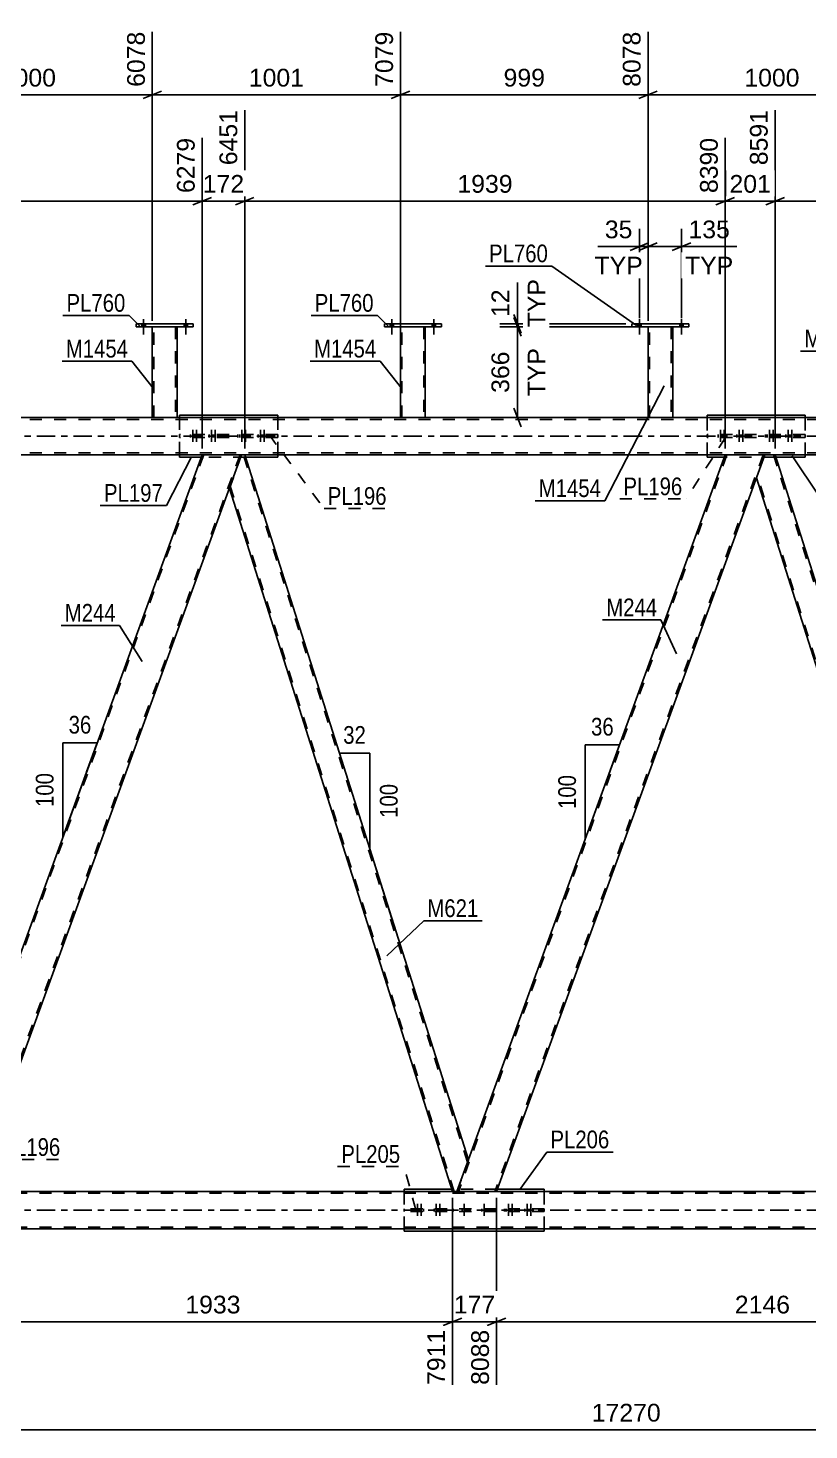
# Model space of a CAD drawing. Header units: millimetres. Extents: x -112 to 729, y -410 to 184.
# Drawn here: x 220.1 to 346.2, y -160.5 to 65.9 of the extents above; entities that cross this region are included whole.
import ezdxf

# ---------------------------------------------------------------- set-up
doc = ezdxf.new("R2010")
doc.units = ezdxf.units.MM
doc.linetypes.add('DXK_LINE_DOT2', pattern=[3.9198, 1.9599, -1.9599])
doc.linetypes.add('DXK_LINE_DOT3', pattern=[5.9187, 2.979, -0.9799, 0.9799, -0.9799])
doc.styles.add('Arial', font='ARIAL.TTF', dxfattribs={"height": 0.2})
doc.styles.add('Arial Narrow', font='ARIALN.TTF', dxfattribs={"height": 0.2})

# ---------------------------------------------------------------- blocks, each defined once
blk = doc.blocks.new('Bolt-318931512-3045 - 2534')
at = {"color": 1, "linetype": 'DXK_LINE_DOT2'}
for p, q in [((331.51, 0.24), (331.51, -0.24)), ((331.87, 1.04), (331.87, -1.96)), ((332.11, 0.24), (332.11, -0.24)), ((332.23, 0.24), (332.23, -0.24)), ((332.47, 1.04), (332.47, -1.96)), ((332.83, 0.24), (332.83, -0.24)), ((334.53, 0.24), (334.53, -0.24)), ((334.89, 1.04), (334.89, -1.96)), ((335.13, 0.24), (335.13, -0.24)), ((335.25, 0.24), (335.25, -0.24)), ((335.49, 1.04), (335.49, -1.96)), ((335.85, 0.24), (335.85, -0.24))]:
    blk.add_line(p, q, dxfattribs=at)
blk = doc.blocks.new('Part-318931512-3063 - 2534')
at = {"color": 2, "linetype": 'Continuous'}
for p, q in [((280.24, 17.63), (280.24, 3)), ((284.24, 3), (284.24, 17.63))]:
    blk.add_line(p, q, dxfattribs=at)
at = {"color": 7, "linetype": 'DXK_LINE_DOT2'}
for p, q in [((284.24, 17.63), (280.24, 17.63)), ((280.48, 2.99), (280.48, 17.63)), ((284, 17.63), (284, 2.99)), ((280.24, 3), (280.24, 2.99)), ((284.24, 2.99), (280.24, 2.99)), ((284.24, 3), (284.24, 2.99)), ((284.24, 2.99), (284.24, 3))]:
    blk.add_line(p, q, dxfattribs=at)
blk = doc.blocks.new('Part-318931512-2668 - 2534')
at = {"color": 2, "linetype": 'Continuous'}
for p, q in [((320.19, 17.64), (320.19, 3)), ((324.19, 3), (324.19, 17.64))]:
    blk.add_line(p, q, dxfattribs=at)
at = {"color": 7, "linetype": 'DXK_LINE_DOT2'}
for p, q in [((324.19, 17.64), (320.19, 17.64)), ((320.43, 2.99), (320.43, 17.64)), ((323.95, 17.64), (323.95, 2.99)), ((320.19, 3), (320.19, 2.99)), ((324.19, 2.99), (320.19, 2.99)), ((324.19, 3), (324.19, 2.99)), ((324.19, 2.99), (324.19, 3))]:
    blk.add_line(p, q, dxfattribs=at)
blk = doc.blocks.new('Part-318931512-2609 - 2534')
at = {"color": 7, "linetype": 'DXK_LINE_DOT2'}
for p, q in [((254.61, -3), (252.63, -8.45)), ((254.61, -3), (255.1, -3)), ((291.07, -117.24), (254.85, -3)), ((288.89, -122), (252.76, -8.08)), ((289.34, -122), (291.21, -116.87)), ((288.64, -122), (289.34, -122))]:
    blk.add_line(p, q, dxfattribs=at)
at = {"color": 2, "linetype": 'Continuous'}
for p, q in [((291.21, -116.87), (255.1, -3)), ((288.64, -122), (252.63, -8.45))]:
    blk.add_line(p, q, dxfattribs=at)
blk = doc.blocks.new('Part-318931512-2626 - 2534')
at = {"color": 2, "linetype": 'Continuous'}
for p, q in [((332.65, -3), (289.34, -122)), ((339.04, -3), (295.72, -122)), ((332.65, -3), (339.04, -3)), ((295.69, -122), (289.34, -122)), ((295.72, -122), (295.69, -122))]:
    blk.add_line(p, q, dxfattribs=at)
at = {"color": 7, "linetype": 'DXK_LINE_DOT2'}
for p, q in [((332.91, -3), (289.6, -122)), ((338.78, -3), (295.47, -122))]:
    blk.add_line(p, q, dxfattribs=at)
blk = doc.blocks.new('Bolt-318931512-2638 - 2534')
at = {"linetype": 'Continuous'}
for points in [[(278.56, 17.63), (279.12, 17.63), (279.12, 18.11), (278.56, 18.11)], [(278.56, 17.63), (279.12, 17.63), (279.12, 18.11), (278.56, 18.11)], [(285.36, 17.63), (285.92, 17.63), (285.92, 18.11), (285.36, 18.11)], [(285.36, 17.63), (285.92, 17.63), (285.92, 18.11), (285.36, 18.11)]]:
    blk.add_hatch(color=1, dxfattribs=at).paths.add_polyline_path(points)
at = {"color": 1, "linetype": 'Continuous'}
for p, q in [((278.56, 18.11), (278.56, 17.63)), ((278.56, 18.11), (278.56, 17.63)), ((278.84, 18.91), (278.84, 16.39)), ((278.84, 18.91), (278.84, 16.39)), ((279.12, 18.11), (279.12, 17.63)), ((279.12, 18.11), (279.12, 17.63)), ((285.36, 18.11), (285.36, 17.63)), ((285.36, 18.11), (285.36, 17.63)), ((285.64, 18.91), (285.64, 16.39)), ((285.64, 18.91), (285.64, 16.39)), ((285.92, 18.11), (285.92, 17.63)), ((285.92, 18.11), (285.92, 17.63))]:
    blk.add_line(p, q, dxfattribs=at)
blk = doc.blocks.new('Bolt-318931512-2826 - 2534')
at = {"color": 1, "linetype": 'DXK_LINE_DOT2'}
for p, q in [((246.38, 0.24), (246.38, -0.24)), ((246.74, 1.04), (246.74, -1.96)), ((246.98, 0.24), (246.98, -0.24)), ((247.1, 0.24), (247.1, -0.24)), ((247.34, 1.04), (247.34, -1.96)), ((247.7, 0.24), (247.7, -0.24)), ((249.39, 0.24), (249.39, -0.24)), ((249.75, 1.04), (249.75, -1.96)), ((250, 0.24), (250, -0.24)), ((250.11, 0.24), (250.11, -0.24)), ((250.36, 1.04), (250.36, -1.96)), ((250.72, 0.24), (250.72, -0.24))]:
    blk.add_line(p, q, dxfattribs=at)
blk = doc.blocks.new('Bolt-318931512-2705 - 2534')
at = {"color": 1, "linetype": 'DXK_LINE_DOT2'}
for p, q in [((339.42, 0.24), (339.42, -0.24)), ((339.78, 1.04), (339.78, -1.96)), ((340.02, 0.24), (340.02, -0.24)), ((340.14, 0.24), (340.14, -0.24)), ((340.38, 1.04), (340.38, -1.96)), ((340.74, 0.24), (340.74, -0.24)), ((342.44, 0.24), (342.44, -0.24)), ((342.8, 1.04), (342.8, -1.96)), ((343.04, 0.24), (343.04, -0.24)), ((343.16, 0.24), (343.16, -0.24)), ((343.4, 1.04), (343.4, -1.96)), ((343.76, 0.24), (343.76, -0.24))]:
    blk.add_line(p, q, dxfattribs=at)
blk = doc.blocks.new('Bolt-318931512-2824 - 2534')
at = {"color": 1, "linetype": 'DXK_LINE_DOT2'}
for p, q in [((254.29, 0.24), (254.29, -0.24)), ((254.65, 1.04), (254.65, -1.96)), ((254.89, 0.24), (254.89, -0.24)), ((255.01, 0.24), (255.01, -0.24)), ((255.25, 1.04), (255.25, -1.96)), ((255.61, 0.24), (255.61, -0.24)), ((257.3, 0.24), (257.3, -0.24)), ((257.66, 1.04), (257.66, -1.96)), ((257.9, 0.24), (257.9, -0.24)), ((258.02, 0.24), (258.02, -0.24)), ((258.26, 1.04), (258.26, -1.96)), ((258.62, 0.24), (258.62, -0.24))]:
    blk.add_line(p, q, dxfattribs=at)
blk = doc.blocks.new('Part-318931512-2870 - 2534')
at = {"color": 2, "linetype": 'Continuous'}
for p, q in [((288.51, -121.6), (280.84, -121.6)), ((280.84, -121.6), (280.84, -122)), ((303.44, -121.6), (295.87, -121.6)), ((303.44, -122), (303.44, -121.6)), ((280.84, -128.4), (280.84, -128)), ((303.44, -128.4), (280.84, -128.4)), ((303.44, -128.4), (303.44, -128))]:
    blk.add_line(p, q, dxfattribs=at)
at = {"color": 7, "linetype": 'DXK_LINE_DOT2'}
for p, q in [((280.84, -128), (280.84, -122)), ((295.87, -121.6), (288.51, -121.6)), ((303.44, -128), (303.44, -122))]:
    blk.add_line(p, q, dxfattribs=at)
blk = doc.blocks.new('Bolt-318931512-2759 - 2534')
at = {"color": 1, "linetype": 'DXK_LINE_DOT2'}
for p, q in [((290.54, -123.96), (290.54, -126.96)), ((290.54, -123.96), (290.54, -126.96)), ((293.74, -123.96), (293.74, -126.96)), ((293.74, -123.96), (293.74, -126.96)), ((290.18, -124.76), (290.18, -125.24)), ((290.18, -124.76), (290.18, -125.24)), ((290.9, -124.76), (290.9, -125.24)), ((290.9, -124.76), (290.9, -125.24)), ((293.38, -124.76), (293.38, -125.24)), ((293.38, -124.76), (293.38, -125.24)), ((294.1, -124.76), (294.1, -125.24)), ((294.1, -124.76), (294.1, -125.24))]:
    blk.add_line(p, q, dxfattribs=at)
blk = doc.blocks.new('Part-318931512-2831 - 2534')
at = {"color": 2, "linetype": 'Continuous'}
for p, q in [((317.59, 17.64), (317.59, 18.12)), ((326.79, 18.12), (317.59, 18.12)), ((326.79, 17.64), (326.79, 18.12)), ((326.79, 17.64), (317.59, 17.64))]:
    blk.add_line(p, q, dxfattribs=at)
blk = doc.blocks.new('Part-318931512-2849 - 2534')
at = {"color": 7, "linetype": 'DXK_LINE_DOT2'}
for p, q in [((260.43, 0.24), (244.57, 0.24)), ((244.57, 0.24), (244.57, -0.24)), ((250.98, 0.24), (250.98, -0.24)), ((254.02, -0.24), (254.02, 0.24)), ((260.43, 0.24), (260.43, -0.24)), ((260.43, -0.24), (244.57, -0.24))]:
    blk.add_line(p, q, dxfattribs=at)
blk = doc.blocks.new('Part-318931512-2854 - 2534')
at = {"color": 2, "linetype": 'Continuous'}
for p, q in [((244.57, 3.4), (244.57, 3)), ((244.57, 3.4), (260.43, 3.4)), ((260.43, 3.4), (260.43, 3)), ((244.57, -3), (244.57, -3.4)), ((244.57, -3.4), (248.08, -3.4)), ((260.43, -3.4), (255.22, -3.4)), ((260.43, -3.4), (260.43, -3))]:
    blk.add_line(p, q, dxfattribs=at)
at = {"color": 7, "linetype": 'DXK_LINE_DOT2'}
for p, q in [((244.57, 3), (244.57, -3)), ((260.43, 3), (260.43, -3)), ((255.22, -3.4), (248.08, -3.4))]:
    blk.add_line(p, q, dxfattribs=at)
blk = doc.blocks.new('Bolt-318931512-3162 - 2534')
at = {"linetype": 'Continuous'}
for points in [[(238.51, 17.63), (239.07, 17.63), (239.07, 18.11), (238.51, 18.11)], [(238.51, 17.63), (239.07, 17.63), (239.07, 18.11), (238.51, 18.11)], [(245.31, 17.63), (245.87, 17.63), (245.87, 18.11), (245.31, 18.11)], [(245.31, 17.63), (245.87, 17.63), (245.87, 18.11), (245.31, 18.11)]]:
    blk.add_hatch(color=1, dxfattribs=at).paths.add_polyline_path(points)
at = {"color": 1, "linetype": 'Continuous'}
for p, q in [((238.51, 18.11), (238.51, 17.63)), ((238.51, 18.11), (238.51, 17.63)), ((238.79, 18.91), (238.79, 16.39)), ((238.79, 18.91), (238.79, 16.39)), ((239.07, 18.11), (239.07, 17.63)), ((239.07, 18.11), (239.07, 17.63)), ((245.31, 18.11), (245.31, 17.63)), ((245.31, 18.11), (245.31, 17.63)), ((245.59, 18.91), (245.59, 16.39)), ((245.59, 18.91), (245.59, 16.39)), ((245.87, 18.11), (245.87, 17.63)), ((245.87, 18.11), (245.87, 17.63))]:
    blk.add_line(p, q, dxfattribs=at)
blk = doc.blocks.new('Part-318931512-2859 - 2534')
at = {"color": 7, "linetype": 'DXK_LINE_DOT2'}
for p, q in [((345.56, 0.24), (329.71, 0.24)), ((329.71, 0.24), (329.71, -0.24)), ((336.12, 0.24), (336.12, -0.24)), ((339.15, -0.24), (339.15, 0.24)), ((345.56, 0.24), (345.56, -0.24)), ((345.56, -0.24), (329.71, -0.24))]:
    blk.add_line(p, q, dxfattribs=at)
blk = doc.blocks.new('Part-318931512-2864 - 2534')
at = {"color": 2, "linetype": 'Continuous'}
for p, q in [((329.71, 3.4), (329.71, 3)), ((329.71, 3.4), (345.56, 3.4)), ((345.56, 3.4), (345.56, 3)), ((329.71, -3.4), (329.71, -3)), ((332.51, -3.4), (329.71, -3.4)), ((345.56, -3.4), (340.82, -3.4)), ((345.56, -3.4), (345.56, -3))]:
    blk.add_line(p, q, dxfattribs=at)
at = {"color": 7, "linetype": 'DXK_LINE_DOT2'}
for p, q in [((329.71, -3), (329.71, 3)), ((345.56, -3), (345.56, 3)), ((340.82, -3.4), (332.51, -3.4))]:
    blk.add_line(p, q, dxfattribs=at)
blk = doc.blocks.new('Part-318931512-2923 - 2534')
at = {"color": 7, "linetype": 'DXK_LINE_DOT2'}
for p, q in [((339.04, -3), (337.68, -6.72)), ((340.7, -3), (339.04, -3)), ((340.45, -3), (376.79, -117.6)), ((374.49, -122), (337.82, -6.36)), ((375.18, -122), (376.92, -117.23)), ((374.24, -122), (375.18, -122))]:
    blk.add_line(p, q, dxfattribs=at)
at = {"color": 2, "linetype": 'Continuous'}
for p, q in [((376.92, -117.23), (340.7, -3)), ((374.24, -122), (337.68, -6.72))]:
    blk.add_line(p, q, dxfattribs=at)
blk = doc.blocks.new('Part-318931512-2928 - 2534')
at = {"color": 2, "linetype": 'Continuous'}
for p, q in [((248.23, -3), (204.92, -122)), ((254.61, -3), (211.3, -122)), ((248.23, -3), (254.61, -3)), ((211.26, -122), (204.92, -122)), ((211.3, -122), (211.26, -122))]:
    blk.add_line(p, q, dxfattribs=at)
at = {"color": 7, "linetype": 'DXK_LINE_DOT2'}
for p, q in [((248.48, -3), (205.17, -122)), ((254.36, -3), (211.05, -122))]:
    blk.add_line(p, q, dxfattribs=at)
blk = doc.blocks.new('Bolt-318931512-2929 - 2534')
at = {"color": 1, "linetype": 'DXK_LINE_DOT2'}
for p, q in [((283, -123.96), (283, -126.96)), ((283.6, -123.96), (283.6, -126.96)), ((286.02, -123.96), (286.02, -126.96)), ((286.62, -123.96), (286.62, -126.96)), ((282.64, -124.76), (282.64, -125.24)), ((283.24, -124.76), (283.24, -125.24)), ((283.36, -124.76), (283.36, -125.24)), ((283.96, -124.76), (283.96, -125.24)), ((285.66, -124.76), (285.66, -125.24)), ((286.26, -124.76), (286.26, -125.24)), ((286.38, -124.76), (286.38, -125.24)), ((286.98, -124.76), (286.98, -125.24))]:
    blk.add_line(p, q, dxfattribs=at)
blk = doc.blocks.new('Part-318931512-2940 - 2534')
at = {"color": 2, "linetype": 'Continuous'}
for p, q in [((626.12, 3), (20.31, 3)), ((248.23, -3), (169.49, -3)), ((332.65, -3), (254.61, -3)), ((418.5, -3), (339.04, -3))]:
    blk.add_line(p, q, dxfattribs=at)
at = {"color": 7, "linetype": 'DXK_LINE_DOT2'}
for p, q in [((626.12, 2.68), (20.31, 2.68)), ((626.12, -2.68), (20.31, -2.68)), ((254.61, -3), (248.23, -3)), ((339.04, -3), (332.65, -3))]:
    blk.add_line(p, q, dxfattribs=at)
at = {"color": 7, "linetype": 'DXK_LINE_DOT3'}
blk.add_line((20.31, 0), (626.12, 0), dxfattribs=at)
blk = doc.blocks.new('Part-318931512-2957 - 2534')
at = {"color": 2, "linetype": 'Continuous'}
for p, q in [((277.64, 17.63), (277.64, 18.11)), ((286.84, 18.11), (277.64, 18.11)), ((286.84, 17.63), (286.84, 18.11)), ((286.84, 17.63), (277.64, 17.63))]:
    blk.add_line(p, q, dxfattribs=at)
blk = doc.blocks.new('Bolt-318931512-3030 - 2534')
at = {"color": 1, "linetype": 'DXK_LINE_DOT2'}
for p, q in [((297.66, -123.96), (297.66, -126.96)), ((298.26, -123.96), (298.26, -126.96)), ((300.68, -123.96), (300.68, -126.96)), ((301.28, -123.96), (301.28, -126.96)), ((297.3, -124.76), (297.3, -125.24)), ((297.9, -124.76), (297.9, -125.24)), ((298.02, -124.76), (298.02, -125.24)), ((298.62, -124.76), (298.62, -125.24)), ((300.32, -124.76), (300.32, -125.24)), ((300.92, -124.76), (300.92, -125.24)), ((301.04, -124.76), (301.04, -125.24)), ((301.64, -124.76), (301.64, -125.24))]:
    blk.add_line(p, q, dxfattribs=at)
blk = doc.blocks.new('Part-318931512-3035 - 2534')
at = {"color": 7, "linetype": 'DXK_LINE_DOT2'}
for p, q in [((303.44, -124.76), (280.84, -124.76)), ((280.84, -124.76), (280.84, -125.24)), ((303.44, -125.24), (280.84, -125.24)), ((287.25, -124.76), (287.25, -125.24)), ((288.74, -125.24), (288.74, -124.76)), ((295.54, -125.24), (295.54, -124.76)), ((297.03, -125.24), (297.03, -124.76)), ((303.44, -124.76), (303.44, -125.24))]:
    blk.add_line(p, q, dxfattribs=at)
blk = doc.blocks.new('Bolt-318931512-3046 - 2534')
at = {"linetype": 'Continuous'}
for points in [[(318.51, 17.64), (319.07, 17.64), (319.07, 18.12), (318.51, 18.12)], [(318.51, 17.64), (319.07, 17.64), (319.07, 18.12), (318.51, 18.12)], [(325.31, 17.64), (325.87, 17.64), (325.87, 18.12), (325.31, 18.12)], [(325.31, 17.64), (325.87, 17.64), (325.87, 18.12), (325.31, 18.12)]]:
    blk.add_hatch(color=1, dxfattribs=at).paths.add_polyline_path(points)
at = {"color": 1, "linetype": 'Continuous'}
for p, q in [((318.51, 18.12), (318.51, 17.64)), ((318.51, 18.12), (318.51, 17.64)), ((318.79, 18.92), (318.79, 16.4)), ((318.79, 18.92), (318.79, 16.4)), ((319.07, 18.12), (319.07, 17.64)), ((319.07, 18.12), (319.07, 17.64)), ((325.31, 18.12), (325.31, 17.64)), ((325.31, 18.12), (325.31, 17.64)), ((325.59, 18.92), (325.59, 16.4)), ((325.59, 18.92), (325.59, 16.4)), ((325.87, 18.12), (325.87, 17.64)), ((325.87, 18.12), (325.87, 17.64))]:
    blk.add_line(p, q, dxfattribs=at)
blk = doc.blocks.new('Part-318931512-3128 - 2534')
at = {"color": 7, "linetype": 'DXK_LINE_DOT2'}
for p, q in [((615.92, -122.24), (20.31, -122.24)), ((295.72, -122), (289.34, -122)), ((615.92, -127.76), (20.31, -127.76))]:
    blk.add_line(p, q, dxfattribs=at)
at = {"color": 2, "linetype": 'Continuous'}
for p, q in [((289.34, -122), (211.3, -122)), ((375.18, -122), (295.72, -122)), ((611.92, -128), (20.31, -128))]:
    blk.add_line(p, q, dxfattribs=at)
at = {"color": 7, "linetype": 'DXK_LINE_DOT3'}
blk.add_line((20.31, -125), (625.92, -125), dxfattribs=at)
blk = doc.blocks.new('Part-318931512-3140 - 2534')
at = {"color": 2, "linetype": 'Continuous'}
for p, q in [((237.59, 17.63), (237.59, 18.11)), ((246.79, 18.11), (237.59, 18.11)), ((246.79, 17.63), (246.79, 18.11)), ((246.79, 17.63), (237.59, 17.63))]:
    blk.add_line(p, q, dxfattribs=at)
blk = doc.blocks.new('Part-318931512-3145 - 2534')
at = {"color": 2, "linetype": 'Continuous'}
for p, q in [((240.19, 17.63), (240.19, 3)), ((244.19, 3), (244.19, 17.63))]:
    blk.add_line(p, q, dxfattribs=at)
at = {"color": 7, "linetype": 'DXK_LINE_DOT2'}
for p, q in [((244.19, 17.63), (240.19, 17.63)), ((240.43, 2.99), (240.43, 17.63)), ((243.95, 17.63), (243.95, 2.99)), ((240.19, 3), (240.19, 2.99)), ((244.19, 2.99), (240.19, 2.99)), ((244.19, 3), (244.19, 2.99)), ((244.19, 2.99), (244.19, 3))]:
    blk.add_line(p, q, dxfattribs=at)
blk = doc.blocks.new('StraightDimension-318931512-8491 - 2534')
at = {"color": 7, "linetype": 'Continuous'}
for p, q in [((320.19, 18.64), (320.19, 65.3)), ((360.18, 15.44), (360.18, 65.3)), ((321.69, 55.7), (318.69, 54.5)), ((320.19, 55.1), (360.18, 55.1)), ((358.68, 54.5), (361.68, 55.7))]:
    blk.add_line(p, q, dxfattribs=at)
at = {"color": 0, "linetype": 'Continuous'}
blk.add_wipeout([(359.58, 65.9), (355.38, 65.9), (355.38, 55.8), (359.58, 55.8)], dxfattribs=at)
at = {"color": 0}
blk.add_wipeout([(345.23, 55.85), (345.23, 60.05), (335.14, 60.05), (335.14, 55.85)], dxfattribs=at)
at = {"color": 3, "linetype": 'Continuous', "style": 'Arial'}
blk.add_text('9078', height=2.865, rotation=90.0002, dxfattribs=at).set_placement((358.98, 56.4))
at = {"color": 3, "style": 'Arial'}
blk.add_text('1000', height=2.865, dxfattribs=at).set_placement((335.74, 56.45))
blk = doc.blocks.new('StraightDimension-318931512-3844 - 2534')
at = {"color": 7, "linetype": 'Continuous'}
for p, q in [((299.74, 16.14), (298.54, 19.14)), ((319.19, 17.64), (296.29, 17.64)), ((299.14, 2.99), (299.14, 17.64)), ((319.19, 2.99), (296.29, 2.99)), ((298.54, 4.49), (299.74, 1.49))]:
    blk.add_line(p, q, dxfattribs=at)
at = {"color": 0}
blk.add_wipeout([(298.39, 14.25), (294.19, 14.25), (294.19, 6.38), (298.39, 6.38)], dxfattribs=at)
at = {"color": 0, "linetype": 'Continuous'}
blk.add_wipeout([(304.24, 14.8), (300.04, 14.8), (300.04, 5.83), (304.24, 5.83)], dxfattribs=at)
at = {"color": 3, "linetype": 'Continuous', "style": 'Arial'}
blk.add_text('TYP', height=2.865, rotation=90.0002, dxfattribs=at).set_placement((303.64, 6.43))
at = {"color": 3, "style": 'Arial'}
blk.add_text('366', height=2.865, rotation=90.0002, dxfattribs=at).set_placement((297.79, 6.98))
blk = doc.blocks.new('StraightDimension-318931512-8871 - 2534')
at = {"color": 7, "linetype": 'Continuous'}
for p, q in [((295.72, -123), (295.72, -153.22)), ((381.57, -123), (381.57, -155.45)), ((297.22, -142.43), (294.22, -143.63)), ((380.07, -143.63), (383.07, -142.43)), ((295.72, -143.03), (381.57, -143.03))]:
    blk.add_line(p, q, dxfattribs=at)
at = {"color": 0}
blk.add_wipeout([(343.69, -142.28), (343.69, -138.08), (333.6, -138.08), (333.6, -142.28)], dxfattribs=at)
at = {"color": 0, "linetype": 'Continuous'}
blk.add_wipeout([(380.97, -143.73), (376.77, -143.73), (376.77, -156.05), (380.97, -156.05)], dxfattribs=at)
at = {"color": 3, "style": 'Arial'}
blk.add_text('2146', height=2.865, dxfattribs=at).set_placement((334.2, -141.68))
at = {"color": 3, "linetype": 'Continuous', "style": 'Arial'}
blk.add_text('10234', height=2.865, rotation=90.0002, dxfattribs=at).set_placement((380.37, -155.45))
blk = doc.blocks.new('StraightDimension-318931512-8493 - 2534')
at = {"color": 7, "linetype": 'Continuous'}
for p, q in [((240.19, 18.63), (240.19, 65.3)), ((280.24, 15.44), (280.24, 65.3)), ((241.69, 55.7), (238.69, 54.5)), ((240.19, 55.1), (280.24, 55.1)), ((278.74, 54.5), (281.74, 55.7))]:
    blk.add_line(p, q, dxfattribs=at)
at = {"color": 0, "linetype": 'Continuous'}
blk.add_wipeout([(279.64, 65.9), (275.44, 65.9), (275.44, 55.8), (279.64, 55.8)], dxfattribs=at)
at = {"color": 0}
blk.add_wipeout([(265.26, 55.85), (265.26, 60.05), (255.17, 60.05), (255.17, 55.85)], dxfattribs=at)
at = {"color": 3, "linetype": 'Continuous', "style": 'Arial'}
blk.add_text('7079', height=2.865, rotation=90.0002, dxfattribs=at).set_placement((279.04, 56.4))
at = {"color": 3, "style": 'Arial'}
blk.add_text('1001', height=2.865, dxfattribs=at).set_placement((255.77, 56.45))
blk = doc.blocks.new('StraightDimension-318931512-4414 - 2534')
at = {"color": 7, "linetype": 'Continuous'}
for p, q in [((320.19, 18.64), (320.19, 33.45)), ((325.59, 19.12), (325.59, 33.45)), ((318.69, 30), (321.69, 31.2)), ((320.19, 30.6), (325.59, 30.6)), ((327.09, 31.2), (324.09, 30))]:
    blk.add_line(p, q, dxfattribs=at)
at = {"color": 0}
blk.add_wipeout([(333.99, 31.35), (333.99, 35.55), (326.12, 35.55), (326.12, 31.35)], dxfattribs=at)
at = {"color": 7, "linetype": 'Continuous'}
blk.add_line((325.59, 30.6), (334.51, 30.6), dxfattribs=at)
at = {"color": 3, "style": 'Arial'}
blk.add_text('135', height=2.865, dxfattribs=at).set_placement((326.72, 31.95))
at = {"color": 0, "linetype": 'Continuous'}
blk.add_wipeout([(334.54, 25.5), (334.54, 29.7), (325.56, 29.7), (325.56, 25.5)], dxfattribs=at)
at = {"color": 7, "linetype": 'Continuous'}
blk.add_line((325.59, 30.6), (334.51, 30.6), dxfattribs=at)
at = {"color": 3, "linetype": 'Continuous', "style": 'Arial'}
blk.add_text('TYP', height=2.865, dxfattribs=at).set_placement((326.16, 26.1))
blk = doc.blocks.new('AngleDimension-318931512-3269 - 2534')
at = {"color": 7, "linetype": 'Continuous'}
for p, q in [((310.06, -49.86), (315.6, -49.86)), ((310.06, -65.08), (315.6, -49.86)), ((310.06, -65.08), (310.06, -49.86)), ((313.85, -54.66), (315.6, -49.86))]:
    blk.add_line(p, q, dxfattribs=at)
at = {"color": 0}
for points in [[(315.26, -48.96), (315.26, -44.76), (310.4, -44.76), (310.4, -48.96)], [(309.16, -54.13), (304.96, -54.13), (304.96, -60.81), (309.16, -60.81)]]:
    blk.add_wipeout(points, dxfattribs=at)
at = {"color": 3, "style": 'Arial Narrow'}
blk.add_text('36', height=2.863, dxfattribs=at).set_placement((311, -48.36))
blk.add_text('100', height=2.863, rotation=90.0002, dxfattribs=at).set_placement((308.56, -60.21))
blk = doc.blocks.new('StraightDimension-318931512-3412 - 2534')
at = {"color": 7, "linetype": 'Continuous'}
for p, q in [((340.7, -2), (340.7, 52.65)), ((418.5, -2), (418.5, 50.37)), ((342.2, 38.55), (339.2, 37.35)), ((417, 37.35), (420, 38.55)), ((340.7, 37.95), (418.5, 37.95))]:
    blk.add_line(p, q, dxfattribs=at)
at = {"color": 0, "linetype": 'Continuous'}
blk.add_wipeout([(417.9, 50.97), (413.7, 50.97), (413.7, 38.65), (417.9, 38.65)], dxfattribs=at)
at = {"color": 0}
blk.add_wipeout([(384.64, 38.7), (384.64, 42.9), (374.55, 42.9), (374.55, 38.7)], dxfattribs=at)
at = {"color": 3, "linetype": 'Continuous', "style": 'Arial'}
blk.add_text('10536', height=2.865, rotation=90.0002, dxfattribs=at).set_placement((417.3, 39.25))
at = {"color": 3, "style": 'Arial'}
blk.add_text('1945', height=2.865, dxfattribs=at).set_placement((375.15, 39.3))
blk = doc.blocks.new('AngleDimension-318931512-3283 - 2534')
at = {"color": 7, "linetype": 'Continuous'}
for p, q in [((275.28, -51.19), (270.38, -51.19)), ((275.28, -66.63), (270.38, -51.19)), ((275.28, -66.63), (275.28, -51.19)), ((279.46, -79.82), (275.28, -66.63))]:
    blk.add_line(p, q, dxfattribs=at)
at = {"color": 0}
for points in [[(275.26, -50.29), (275.26, -46.09), (270.4, -46.09), (270.4, -50.29)], [(280.38, -55.57), (276.18, -55.57), (276.18, -62.25), (280.38, -62.25)]]:
    blk.add_wipeout(points, dxfattribs=at)
at = {"color": 3, "style": 'Arial Narrow'}
blk.add_text('32', height=2.863, dxfattribs=at).set_placement((271, -49.69))
blk.add_text('100', height=2.863, rotation=90.0002, dxfattribs=at).set_placement((279.78, -61.65))
blk = doc.blocks.new('AngleDimension-318931512-3297 - 2534')
at = {"color": 7, "linetype": 'Continuous'}
for p, q in [((225.75, -49.54), (231.29, -49.54)), ((225.75, -64.76), (231.29, -49.54)), ((225.75, -64.76), (225.75, -49.54)), ((229.58, -54.23), (231.29, -49.54))]:
    blk.add_line(p, q, dxfattribs=at)
at = {"color": 0}
for points in [[(230.95, -48.64), (230.95, -44.44), (226.09, -44.44), (226.09, -48.64)], [(224.85, -53.81), (220.65, -53.81), (220.65, -60.49), (224.85, -60.49)]]:
    blk.add_wipeout(points, dxfattribs=at)
at = {"color": 3, "style": 'Arial Narrow'}
blk.add_text('36', height=2.863, dxfattribs=at).set_placement((226.69, -48.04))
blk.add_text('100', height=2.863, rotation=90.0002, dxfattribs=at).set_placement((224.25, -59.89))
blk = doc.blocks.new('StraightDimension-318931512-3396 - 2534')
at = {"color": 7, "linetype": 'Continuous'}
blk.add_line((-25.51, -160.49), (658.86, -160.49), dxfattribs=at)
at = {"color": 0}
blk.add_wipeout([(322.83, -159.74), (322.83, -155.54), (310.51, -155.54), (310.51, -159.74)], dxfattribs=at)
at = {"color": 3, "style": 'Arial'}
blk.add_text('17270', height=2.865, dxfattribs=at).set_placement((311.11, -159.14))
blk = doc.blocks.new('StraightDimension-318931512-3413 - 2534')
at = {"color": 7, "linetype": 'Continuous'}
for p, q in [((340.7, -2), (340.7, 52.65)), ((332.65, -2), (332.65, 48.15)), ((331.15, 37.35), (334.15, 38.55)), ((342.2, 38.55), (339.2, 37.35)), ((332.65, 37.95), (340.7, 37.95))]:
    blk.add_line(p, q, dxfattribs=at)
at = {"color": 0}
blk.add_wipeout([(340.61, 38.7), (340.61, 42.9), (332.74, 42.9), (332.74, 38.7)], dxfattribs=at)
at = {"color": 0, "linetype": 'Continuous'}
blk.add_wipeout([(340.1, 53.25), (335.9, 53.25), (335.9, 43.15), (340.1, 43.15)], dxfattribs=at)
at = {"color": 3, "linetype": 'Continuous', "style": 'Arial'}
blk.add_text('8591', height=2.865, rotation=90.0002, dxfattribs=at).set_placement((339.5, 43.75))
at = {"color": 3, "style": 'Arial'}
blk.add_text('201', height=2.865, dxfattribs=at).set_placement((333.34, 39.3))
blk = doc.blocks.new('StraightDimension-318931512-3414 - 2534')
at = {"color": 7, "linetype": 'Continuous'}
for p, q in [((255.1, -2), (255.1, 52.65)), ((332.65, -2), (332.65, 48.15)), ((256.6, 38.55), (253.6, 37.35)), ((331.15, 37.35), (334.15, 38.55)), ((255.1, 37.95), (332.65, 37.95))]:
    blk.add_line(p, q, dxfattribs=at)
at = {"color": 0, "linetype": 'Continuous'}
blk.add_wipeout([(332.05, 48.75), (327.85, 48.75), (327.85, 38.65), (332.05, 38.65)], dxfattribs=at)
at = {"color": 0}
blk.add_wipeout([(298.92, 38.7), (298.92, 42.9), (288.83, 42.9), (288.83, 38.7)], dxfattribs=at)
at = {"color": 3, "linetype": 'Continuous', "style": 'Arial'}
blk.add_text('8390', height=2.865, rotation=90.0002, dxfattribs=at).set_placement((331.45, 39.25))
at = {"color": 3, "style": 'Arial'}
blk.add_text('1939', height=2.865, dxfattribs=at).set_placement((289.43, 39.3))
blk = doc.blocks.new('StraightDimension-318931512-3415 - 2534')
at = {"color": 7, "linetype": 'Continuous'}
for p, q in [((255.1, -2), (255.1, 52.65)), ((248.23, -2), (248.23, 48.15)), ((246.73, 37.35), (249.73, 38.55)), ((256.6, 38.55), (253.6, 37.35)), ((248.23, 37.95), (255.1, 37.95))]:
    blk.add_line(p, q, dxfattribs=at)
at = {"color": 0}
blk.add_wipeout([(255.6, 38.7), (255.6, 42.9), (247.73, 42.9), (247.73, 38.7)], dxfattribs=at)
at = {"color": 0, "linetype": 'Continuous'}
blk.add_wipeout([(254.5, 53.25), (250.3, 53.25), (250.3, 43.15), (254.5, 43.15)], dxfattribs=at)
at = {"color": 3, "linetype": 'Continuous', "style": 'Arial'}
blk.add_text('6451', height=2.865, rotation=90.0002, dxfattribs=at).set_placement((253.9, 43.75))
at = {"color": 3, "style": 'Arial'}
blk.add_text('172', height=2.865, dxfattribs=at).set_placement((248.33, 39.3))
blk = doc.blocks.new('StraightDimension-318931512-3416 - 2534')
at = {"color": 7, "linetype": 'Continuous'}
for p, q in [((170.43, -2), (170.43, 52.65)), ((248.23, -2), (248.23, 48.15)), ((171.93, 38.55), (168.93, 37.35)), ((246.73, 37.35), (249.73, 38.55)), ((170.43, 37.95), (248.23, 37.95))]:
    blk.add_line(p, q, dxfattribs=at)
at = {"color": 0, "linetype": 'Continuous'}
blk.add_wipeout([(247.63, 48.75), (243.43, 48.75), (243.43, 38.65), (247.63, 38.65)], dxfattribs=at)
at = {"color": 0}
blk.add_wipeout([(214.38, 38.7), (214.38, 42.9), (204.28, 42.9), (204.28, 38.7)], dxfattribs=at)
at = {"color": 3, "linetype": 'Continuous', "style": 'Arial'}
blk.add_text('6279', height=2.865, rotation=90.0002, dxfattribs=at).set_placement((247.03, 39.25))
at = {"color": 3, "style": 'Arial'}
blk.add_text('1945', height=2.865, dxfattribs=at).set_placement((204.88, 39.3))
blk = doc.blocks.new('StraightDimension-318931512-3836 - 2534')
at = {"color": 7, "linetype": 'Continuous'}
for p, q in [((316.59, 18.12), (296.29, 18.12)), ((298.54, 19.62), (299.74, 16.62)), ((299.74, 16.14), (298.54, 19.14)), ((299.14, 17.64), (299.14, 18.12)), ((319.19, 17.64), (296.29, 17.64))]:
    blk.add_line(p, q, dxfattribs=at)
at = {"color": 0}
blk.add_wipeout([(298.39, 24.29), (294.19, 24.29), (294.19, 18.64), (298.39, 18.64)], dxfattribs=at)
at = {"color": 7, "linetype": 'Continuous'}
blk.add_line((299.14, 18.12), (299.14, 24.81), dxfattribs=at)
at = {"color": 3, "style": 'Arial'}
blk.add_text('12', height=2.865, rotation=90.0002, dxfattribs=at).set_placement((297.79, 19.24))
at = {"color": 0, "linetype": 'Continuous'}
blk.add_wipeout([(304.24, 25.95), (300.04, 25.95), (300.04, 16.98), (304.24, 16.98)], dxfattribs=at)
at = {"color": 7, "linetype": 'Continuous'}
blk.add_line((299.14, 18.12), (299.14, 24.81), dxfattribs=at)
at = {"color": 3, "linetype": 'Continuous', "style": 'Arial'}
blk.add_text('TYP', height=2.865, rotation=90.0002, dxfattribs=at).set_placement((303.64, 17.58))
blk = doc.blocks.new('StraightDimension-318931512-4404 - 2534')
at = {"color": 7, "linetype": 'Continuous'}
for p, q in [((318.79, 19.12), (318.79, 33.45)), ((320.19, 18.64), (320.19, 33.45)), ((317.29, 30), (320.29, 31.2)), ((321.69, 31.2), (318.69, 30)), ((318.79, 30.6), (320.19, 30.6))]:
    blk.add_line(p, q, dxfattribs=at)
at = {"color": 0}
blk.add_wipeout([(318.27, 31.35), (318.27, 35.55), (312.62, 35.55), (312.62, 31.35)], dxfattribs=at)
at = {"color": 7, "linetype": 'Continuous'}
blk.add_line((318.79, 30.6), (312.09, 30.6), dxfattribs=at)
at = {"color": 3, "style": 'Arial'}
blk.add_text('35', height=2.865, dxfattribs=at).set_placement((313.22, 31.95))
at = {"color": 0, "linetype": 'Continuous'}
blk.add_wipeout([(319.93, 25.5), (319.93, 29.7), (310.96, 29.7), (310.96, 25.5)], dxfattribs=at)
at = {"color": 7, "linetype": 'Continuous'}
blk.add_line((318.79, 30.6), (312.09, 30.6), dxfattribs=at)
at = {"color": 3, "linetype": 'Continuous', "style": 'Arial'}
blk.add_text('TYP', height=2.865, dxfattribs=at).set_placement((311.56, 26.1))
blk = doc.blocks.new('StraightDimension-318931512-8492 - 2534')
at = {"color": 7, "linetype": 'Continuous'}
for p, q in [((280.24, 15.44), (280.24, 65.3)), ((320.19, 18.64), (320.19, 65.3)), ((281.74, 55.7), (278.74, 54.5)), ((280.24, 55.1), (320.19, 55.1)), ((318.69, 54.5), (321.69, 55.7))]:
    blk.add_line(p, q, dxfattribs=at)
at = {"color": 0, "linetype": 'Continuous'}
blk.add_wipeout([(319.59, 65.9), (315.39, 65.9), (315.39, 55.8), (319.59, 55.8)], dxfattribs=at)
at = {"color": 0}
blk.add_wipeout([(304.15, 55.85), (304.15, 60.05), (296.28, 60.05), (296.28, 55.85)], dxfattribs=at)
at = {"color": 3, "linetype": 'Continuous', "style": 'Arial'}
blk.add_text('8078', height=2.865, rotation=90.0002, dxfattribs=at).set_placement((318.99, 56.4))
at = {"color": 3, "style": 'Arial'}
blk.add_text('999', height=2.865, dxfattribs=at).set_placement((296.88, 56.45))
blk = doc.blocks.new('StraightDimension-318931512-8494 - 2534')
at = {"color": 7, "linetype": 'Continuous'}
for p, q in [((200.19, 15.44), (200.19, 65.3)), ((240.19, 18.63), (240.19, 65.3)), ((201.69, 55.7), (198.69, 54.5)), ((200.19, 55.1), (240.19, 55.1)), ((238.69, 54.5), (241.69, 55.7))]:
    blk.add_line(p, q, dxfattribs=at)
at = {"color": 0, "linetype": 'Continuous'}
blk.add_wipeout([(239.59, 65.9), (235.39, 65.9), (235.39, 55.8), (239.59, 55.8)], dxfattribs=at)
at = {"color": 0}
blk.add_wipeout([(225.24, 55.85), (225.24, 60.05), (215.14, 60.05), (215.14, 55.85)], dxfattribs=at)
at = {"color": 3, "linetype": 'Continuous', "style": 'Arial'}
blk.add_text('6078', height=2.865, rotation=90.0002, dxfattribs=at).set_placement((238.99, 56.4))
at = {"color": 3, "style": 'Arial'}
blk.add_text('1000', height=2.865, dxfattribs=at).set_placement((215.74, 56.45))
blk = doc.blocks.new('StraightDimension-318931512-8872 - 2534')
at = {"color": 7, "linetype": 'Continuous'}
for p, q in [((288.64, -123), (288.64, -153.22)), ((295.72, -123), (295.72, -153.22)), ((287.14, -143.63), (290.14, -142.43)), ((297.22, -142.43), (294.22, -143.63)), ((288.64, -143.03), (295.72, -143.03))]:
    blk.add_line(p, q, dxfattribs=at)
at = {"color": 0}
blk.add_wipeout([(296.12, -142.28), (296.12, -138.08), (288.25, -138.08), (288.25, -142.28)], dxfattribs=at)
at = {"color": 0, "linetype": 'Continuous'}
blk.add_wipeout([(295.12, -143.73), (290.92, -143.73), (290.92, -153.82), (295.12, -153.82)], dxfattribs=at)
at = {"color": 3, "style": 'Arial'}
blk.add_text('177', height=2.865, dxfattribs=at).set_placement((288.85, -141.68))
at = {"color": 3, "linetype": 'Continuous', "style": 'Arial'}
blk.add_text('8088', height=2.865, rotation=90.0002, dxfattribs=at).set_placement((294.52, -153.22))
blk = doc.blocks.new('StraightDimension-318931512-8873 - 2534')
at = {"color": 7, "linetype": 'Continuous'}
for p, q in [((211.3, -123), (211.3, -153.22)), ((288.64, -123), (288.64, -153.22)), ((212.8, -142.43), (209.8, -143.63)), ((287.14, -143.63), (290.14, -142.43)), ((211.3, -143.03), (288.64, -143.03))]:
    blk.add_line(p, q, dxfattribs=at)
at = {"color": 0}
blk.add_wipeout([(255.02, -142.28), (255.02, -138.08), (244.92, -138.08), (244.92, -142.28)], dxfattribs=at)
at = {"color": 0, "linetype": 'Continuous'}
blk.add_wipeout([(288.04, -143.73), (283.84, -143.73), (283.84, -153.82), (288.04, -153.82)], dxfattribs=at)
at = {"color": 3, "style": 'Arial'}
blk.add_text('1933', height=2.865, dxfattribs=at).set_placement((245.52, -141.68))
at = {"color": 3, "linetype": 'Continuous', "style": 'Arial'}
blk.add_text('7911', height=2.865, rotation=90.0002, dxfattribs=at).set_placement((287.44, -153.22))
blk = doc.blocks.new('Mark-318931512-2664 - 2534')
at = {"color": 0}
blk.add_wipeout([(312.61, -9.84), (312.61, -6.84), (302.56, -6.84), (302.56, -9.84)], dxfattribs=at)
blk.add_wipeout([(312.61, -9.84), (312.61, -6.84), (302.56, -6.84), (302.56, -9.84)], dxfattribs=at)
at = {"color": 30, "linetype": 'Continuous'}
for p in [(322.82, 8.14), (301.96, -10.44)]:
    blk.add_line(p, (313.21, -10.44), dxfattribs=at)
at = {"color": 3, "style": 'Arial Narrow'}
blk.add_text('M1454', height=2.863, dxfattribs=at).set_placement((302.56, -9.84))
blk = doc.blocks.new('Mark-318931512-2605 - 2534')
at = {"color": 0}
blk.add_wipeout([(292.81, -77.67), (292.81, -74.67), (284.59, -74.67), (284.59, -77.67)], dxfattribs=at)
blk.add_wipeout([(292.81, -77.67), (292.81, -74.67), (284.59, -74.67), (284.59, -77.67)], dxfattribs=at)
at = {"color": 30, "linetype": 'Continuous'}
for p, q in [((278.06, -83.93), (283.99, -78.27)), ((283.99, -78.27), (293.41, -78.27))]:
    blk.add_line(p, q, dxfattribs=at)
at = {"color": 3, "style": 'Arial Narrow'}
blk.add_text('M621', height=2.863, dxfattribs=at).set_placement((284.59, -77.67))
blk = doc.blocks.new('Mark-318931512-2622 - 2534')
at = {"color": 0}
blk.add_wipeout([(321.67, -29.09), (321.67, -26.09), (313.45, -26.09), (313.45, -29.09)], dxfattribs=at)
blk.add_wipeout([(321.67, -29.09), (321.67, -26.09), (313.45, -26.09), (313.45, -29.09)], dxfattribs=at)
at = {"color": 30, "linetype": 'Continuous'}
for p in [(312.85, -29.69), (324.78, -35.17)]:
    blk.add_line(p, (322.27, -29.69), dxfattribs=at)
at = {"color": 3, "style": 'Arial Narrow'}
blk.add_text('M244', height=2.863, dxfattribs=at).set_placement((313.45, -29.09))
blk = doc.blocks.new('Mark-318931512-3031 - 2534')
at = {"color": 0}
blk.add_wipeout([(280.2, -117.36), (280.2, -114.36), (270.7, -114.36), (270.7, -117.36)], dxfattribs=at)
blk.add_wipeout([(280.2, -117.36), (280.2, -114.36), (270.7, -114.36), (270.7, -117.36)], dxfattribs=at)
at = {"color": 30, "linetype": 'DXK_LINE_DOT2'}
for p in [(270.1, -117.96), (282.73, -124.92)]:
    blk.add_line(p, (280.8, -117.96), dxfattribs=at)
at = {"color": 3, "style": 'Arial Narrow'}
blk.add_text('PL205', height=2.863, dxfattribs=at).set_placement((270.7, -117.36))
blk = doc.blocks.new('Mark-318931512-2850 - 2534')
at = {"color": 0}
blk.add_wipeout([(241.9, -10.61), (241.9, -7.61), (232.4, -7.61), (232.4, -10.61)], dxfattribs=at)
blk.add_wipeout([(241.9, -10.61), (241.9, -7.61), (232.4, -7.61), (232.4, -10.61)], dxfattribs=at)
at = {"color": 30, "linetype": 'Continuous'}
for p in [(246.53, -3.34), (231.8, -11.21)]:
    blk.add_line(p, (242.5, -11.21), dxfattribs=at)
at = {"color": 3, "style": 'Arial Narrow'}
blk.add_text('PL197', height=2.863, dxfattribs=at).set_placement((232.4, -10.61))
blk = doc.blocks.new('Mark-318931512-2860 - 2534')
at = {"color": 0}
blk.add_wipeout([(357.93, -9.11), (357.93, -6.11), (348.42, -6.11), (348.42, -9.11)], dxfattribs=at)
blk.add_wipeout([(357.93, -9.11), (357.93, -6.11), (348.42, -6.11), (348.42, -9.11)], dxfattribs=at)
at = {"color": 30, "linetype": 'Continuous'}
for p, q in [((343.43, -3.2), (347.82, -9.71)), ((347.82, -9.71), (358.53, -9.71))]:
    blk.add_line(p, q, dxfattribs=at)
at = {"color": 3, "style": 'Arial Narrow'}
blk.add_text('PL197', height=2.863, dxfattribs=at).set_placement((348.42, -9.11))
blk = doc.blocks.new('Mark-318931512-2924 - 2534')
at = {"color": 0}
blk.add_wipeout([(234.29, -29.97), (234.29, -26.97), (226.07, -26.97), (226.07, -29.97)], dxfattribs=at)
blk.add_wipeout([(234.29, -29.97), (234.29, -26.97), (226.07, -26.97), (226.07, -29.97)], dxfattribs=at)
at = {"color": 30, "linetype": 'Continuous'}
for p in [(225.47, -30.57), (238.55, -36.39)]:
    blk.add_line(p, (234.89, -30.57), dxfattribs=at)
at = {"color": 3, "style": 'Arial Narrow'}
blk.add_text('M244', height=2.863, dxfattribs=at).set_placement((226.07, -29.97))
blk = doc.blocks.new('Mark-318931512-2827 - 2534')
at = {"color": 0}
blk.add_wipeout([(304.05, 28.07), (304.05, 31.07), (294.54, 31.07), (294.54, 28.07)], dxfattribs=at)
blk.add_wipeout([(304.05, 28.07), (304.05, 31.07), (294.54, 31.07), (294.54, 28.07)], dxfattribs=at)
at = {"color": 30, "linetype": 'Continuous'}
for p in [(293.94, 27.47), (318.33, 17.84)]:
    blk.add_line(p, (304.65, 27.47), dxfattribs=at)
at = {"color": 3, "style": 'Arial Narrow'}
blk.add_text('PL760', height=2.863, dxfattribs=at).set_placement((294.54, 28.07))
blk = doc.blocks.new('Mark-318931512-2845 - 2534')
at = {"color": 0}
blk.add_wipeout([(278.02, -11.1), (278.02, -8.1), (268.51, -8.1), (268.51, -11.1)], dxfattribs=at)
blk.add_wipeout([(278.02, -11.1), (278.02, -8.1), (268.51, -8.1), (268.51, -11.1)], dxfattribs=at)
at = {"color": 30, "linetype": 'DXK_LINE_DOT2'}
for p, q in [((259.03, 0.24), (267.91, -11.7)), ((267.91, -11.7), (278.62, -11.7))]:
    blk.add_line(p, q, dxfattribs=at)
at = {"color": 3, "style": 'Arial Narrow'}
blk.add_text('PL196', height=2.863, dxfattribs=at).set_placement((268.51, -11.1))
blk = doc.blocks.new('Mark-318931512-2855 - 2534')
at = {"color": 0}
blk.add_wipeout([(325.73, -9.55), (325.73, -6.55), (316.23, -6.55), (316.23, -9.55)], dxfattribs=at)
blk.add_wipeout([(325.73, -9.55), (325.73, -6.55), (316.23, -6.55), (316.23, -9.55)], dxfattribs=at)
at = {"color": 30, "linetype": 'DXK_LINE_DOT2'}
for p in [(332.69, -0.24), (315.63, -10.15)]:
    blk.add_line(p, (326.33, -10.15), dxfattribs=at)
at = {"color": 3, "style": 'Arial Narrow'}
blk.add_text('PL196', height=2.863, dxfattribs=at).set_placement((316.23, -9.55))
blk = doc.blocks.new('Mark-318931512-2866 - 2534')
at = {"color": 0}
blk.add_wipeout([(313.96, -115.01), (313.96, -112.01), (304.45, -112.01), (304.45, -115.01)], dxfattribs=at)
blk.add_wipeout([(313.96, -115.01), (313.96, -112.01), (304.45, -112.01), (304.45, -115.01)], dxfattribs=at)
at = {"color": 30, "linetype": 'Continuous'}
for p, q in [((299.5, -121.66), (303.85, -115.61)), ((303.85, -115.61), (314.56, -115.61))]:
    blk.add_line(p, q, dxfattribs=at)
at = {"color": 3, "style": 'Arial Narrow'}
blk.add_text('PL206', height=2.863, dxfattribs=at).set_placement((304.45, -115.01))
blk = doc.blocks.new('Mark-318931512-2953 - 2534')
at = {"color": 0}
blk.add_wipeout([(275.91, 20.08), (275.91, 23.08), (266.41, 23.08), (266.41, 20.08)], dxfattribs=at)
blk.add_wipeout([(275.91, 20.08), (275.91, 23.08), (266.41, 23.08), (266.41, 20.08)], dxfattribs=at)
at = {"color": 30, "linetype": 'Continuous'}
for p in [(265.81, 19.48), (278.34, 17.63)]:
    blk.add_line(p, (276.51, 19.48), dxfattribs=at)
at = {"color": 3, "style": 'Arial Narrow'}
blk.add_text('PL760', height=2.863, dxfattribs=at).set_placement((266.41, 20.08))
blk = doc.blocks.new('Mark-318931512-2958 - 2534')
at = {"color": 0}
blk.add_wipeout([(355.46, 14.33), (355.46, 17.33), (345.41, 17.33), (345.41, 14.33)], dxfattribs=at)
blk.add_wipeout([(355.46, 14.33), (355.46, 17.33), (345.41, 17.33), (345.41, 14.33)], dxfattribs=at)
at = {"color": 30, "linetype": 'Continuous'}
for p in [(344.81, 13.73), (360.18, 8.57)]:
    blk.add_line(p, (356.06, 13.73), dxfattribs=at)
at = {"color": 3, "style": 'Arial Narrow'}
blk.add_text('M1454', height=2.863, dxfattribs=at).set_placement((345.41, 14.33))
blk = doc.blocks.new('Mark-318931512-3141 - 2534')
at = {"color": 0}
blk.add_wipeout([(236.29, 12.69), (236.29, 15.69), (226.24, 15.69), (226.24, 12.69)], dxfattribs=at)
blk.add_wipeout([(236.29, 12.69), (236.29, 15.69), (226.24, 15.69), (226.24, 12.69)], dxfattribs=at)
at = {"color": 30, "linetype": 'Continuous'}
for p in [(225.64, 12.09), (240.34, 7.73)]:
    blk.add_line(p, (236.89, 12.09), dxfattribs=at)
at = {"color": 3, "style": 'Arial Narrow'}
blk.add_text('M1454', height=2.863, dxfattribs=at).set_placement((226.24, 12.69))
blk = doc.blocks.new('Mark-318931512-3025 - 2534')
at = {"color": 0}
blk.add_wipeout([(225.36, -116.24), (225.36, -113.24), (215.85, -113.24), (215.85, -116.24)], dxfattribs=at)
blk.add_wipeout([(225.36, -116.24), (225.36, -113.24), (215.85, -113.24), (215.85, -116.24)], dxfattribs=at)
at = {"color": 30, "linetype": 'DXK_LINE_DOT2'}
for p, q in [((211.2, -125.1), (215.25, -116.84)), ((215.25, -116.84), (225.96, -116.84))]:
    blk.add_line(p, q, dxfattribs=at)
at = {"color": 3, "style": 'Arial Narrow'}
blk.add_text('PL196', height=2.863, dxfattribs=at).set_placement((215.85, -116.24))
blk = doc.blocks.new('Mark-318931512-3059 - 2534')
at = {"color": 0}
blk.add_wipeout([(276.35, 12.69), (276.35, 15.69), (266.29, 15.69), (266.29, 12.69)], dxfattribs=at)
blk.add_wipeout([(276.35, 12.69), (276.35, 15.69), (266.29, 15.69), (266.29, 12.69)], dxfattribs=at)
at = {"color": 30, "linetype": 'Continuous'}
for p in [(265.69, 12.09), (280.4, 7.73)]:
    blk.add_line(p, (276.95, 12.09), dxfattribs=at)
at = {"color": 3, "style": 'Arial Narrow'}
blk.add_text('M1454', height=2.863, dxfattribs=at).set_placement((266.29, 12.69))
blk = doc.blocks.new('Mark-318931512-3136 - 2534')
at = {"color": 0}
blk.add_wipeout([(235.86, 20.08), (235.86, 23.08), (226.35, 23.08), (226.35, 20.08)], dxfattribs=at)
blk.add_wipeout([(235.86, 20.08), (235.86, 23.08), (226.35, 23.08), (226.35, 20.08)], dxfattribs=at)
at = {"color": 30, "linetype": 'Continuous'}
for p in [(225.75, 19.48), (238.29, 17.63)]:
    blk.add_line(p, (236.46, 19.48), dxfattribs=at)
at = {"color": 3, "style": 'Arial Narrow'}
blk.add_text('PL760', height=2.863, dxfattribs=at).set_placement((226.35, 20.08))

msp = doc.modelspace()

# ---------------------------------------------------------------- block references
for name in ['Part-318931512-3140 - 2534', 'Bolt-318931512-3162 - 2534', 'Part-318931512-2957 - 2534', 'Bolt-318931512-2638 - 2534', 'Part-318931512-2831 - 2534', 'Bolt-318931512-3046 - 2534', 'Part-318931512-3145 - 2534', 'Part-318931512-3063 - 2534', 'Part-318931512-2668 - 2534', 'Part-318931512-2940 - 2534', 'Part-318931512-2854 - 2534', 'Part-318931512-2864 - 2534', 'Part-318931512-2849 - 2534', 'Bolt-318931512-2826 - 2534', 'Bolt-318931512-2824 - 2534', 'Part-318931512-2859 - 2534', 'Bolt-318931512-3045 - 2534', 'Bolt-318931512-2705 - 2534', 'Part-318931512-2928 - 2534', 'Part-318931512-2609 - 2534', 'Part-318931512-2626 - 2534', 'Part-318931512-2923 - 2534', 'Part-318931512-3128 - 2534', 'Part-318931512-2870 - 2534', 'Bolt-318931512-2929 - 2534', 'Bolt-318931512-2759 - 2534', 'Bolt-318931512-3030 - 2534', 'Part-318931512-3035 - 2534']:
    msp.add_blockref(name, (0, 0))

# ---------------------------------------------------------------- next in the draw order: block references
for name in ['StraightDimension-318931512-8493 - 2534', 'StraightDimension-318931512-8491 - 2534', 'AngleDimension-318931512-3297 - 2534', 'AngleDimension-318931512-3269 - 2534', 'AngleDimension-318931512-3283 - 2534', 'StraightDimension-318931512-8871 - 2534']:
    msp.add_blockref(name, (0, 0))

# ---------------------------------------------------------------- next in the draw order: block references
for name in ['StraightDimension-318931512-3412 - 2534', 'StraightDimension-318931512-3844 - 2534', 'StraightDimension-318931512-3396 - 2534']:
    msp.add_blockref(name, (0, 0))

# ---------------------------------------------------------------- next in the draw order: block references
for name in ['StraightDimension-318931512-4414 - 2534', 'Mark-318931512-2958 - 2534', 'Mark-318931512-2850 - 2534', 'Mark-318931512-2860 - 2534', 'Mark-318931512-2924 - 2534', 'Mark-318931512-2622 - 2534', 'Mark-318931512-2605 - 2534', 'Mark-318931512-2866 - 2534', 'StraightDimension-318931512-8872 - 2534']:
    msp.add_blockref(name, (0, 0))

# ---------------------------------------------------------------- next in the draw order: block references
for name in ['StraightDimension-318931512-3413 - 2534', 'StraightDimension-318931512-8873 - 2534']:
    msp.add_blockref(name, (0, 0))

# ---------------------------------------------------------------- next in the draw order: block references
for name in ['StraightDimension-318931512-3414 - 2534', 'Mark-318931512-3025 - 2534', 'Mark-318931512-3031 - 2534']:
    msp.add_blockref(name, (0, 0))

# ---------------------------------------------------------------- next in the draw order: block references
for name in ['StraightDimension-318931512-3415 - 2534', 'StraightDimension-318931512-3836 - 2534', 'Mark-318931512-2664 - 2534', 'Mark-318931512-2845 - 2534']:
    msp.add_blockref(name, (0, 0))

# ---------------------------------------------------------------- next in the draw order: block references
for name in ['StraightDimension-318931512-3416 - 2534', 'StraightDimension-318931512-4404 - 2534', 'Mark-318931512-2855 - 2534']:
    msp.add_blockref(name, (0, 0))

# ---------------------------------------------------------------- next in the draw order: block references
for name in ['StraightDimension-318931512-8494 - 2534', 'StraightDimension-318931512-8492 - 2534']:
    msp.add_blockref(name, (0, 0))

# ---------------------------------------------------------------- next in the draw order: block references
for name in ['Mark-318931512-2827 - 2534', 'Mark-318931512-3136 - 2534', 'Mark-318931512-2953 - 2534', 'Mark-318931512-3141 - 2534', 'Mark-318931512-3059 - 2534']:
    msp.add_blockref(name, (0, 0))

doc.saveas('drawing.dxf')
